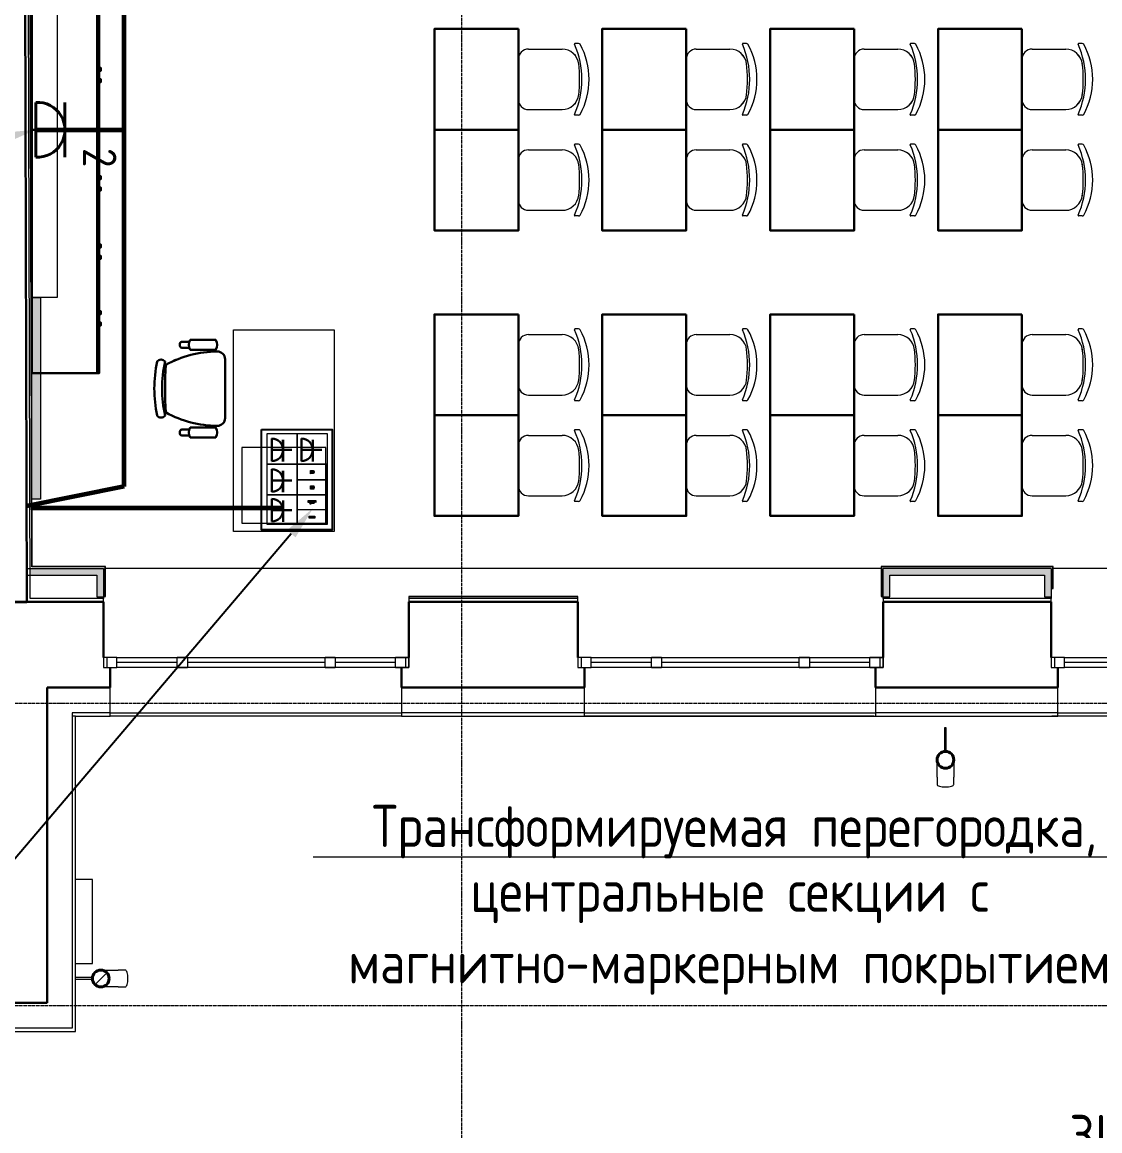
# Model space of a CAD drawing. Header units: millimetres. Extents: x -32 to 417638015, y -35 to 175284279.
# Drawn here: x 1044368 to 1050788, y 51017 to 57619 of the extents above; entities that cross this region are included whole.
import ezdxf
from ezdxf import colors
from ezdxf.entities.mleader import LeaderData, LeaderLine
from ezdxf.math import Vec2, Vec3

# ---------------------------------------------------------------- set-up
doc = ezdxf.new("R2010")
doc.units = ezdxf.units.MM
doc.linetypes.add('ADSK_Линия сетки', pattern=[25, 20, -2.5, 0, -2.5])
for name, color, linetype, lineweight in [('_ Окна', 7, 'Continuous', 9), ('_ЭМ_В полу', 26, 'Кабель в трубе', 60), ('_ЭМ_гофра', 5, 'Continuous', 60), ('_ЭМ_ТХобщее_слой', 7, 'Continuous', 30), ('Аннотация', 7, 'Continuous', 18), ('Обобщенные модели', 7, 'Continuous', 18), ('Окна', 7, 'Continuous', 9), ('Оси', 253, 'Continuous', 9), ('Перекрытие', 7, 'Continuous', 18), ('Стены внутренние', 7, 'Continuous', 18), ('Стены наружные', 7, 'Continuous', 18), ('Стены несущие', 7, 'Continuous', 30), ('Стены отделка', 7, 'Continuous', 30), ('Стены штриховка', 7, 'Continuous', 9), ('ТХ', 5, 'Continuous', 0), ('ШТРИХОВКА', 252, 'Continuous', 15), ('Электро', 250, 'Continuous', 25), ('ЭМ', 5, 'Continuous', 40), ('ЭОМ_Кабель Быт. розеток', 5, 'Continuous', 30), ('ЭОМ_Кабель для СУП', 150, 'Continuous', 9)]:
    doc.layers.add(name, color=color, linetype=linetype, lineweight=lineweight)
for name, color, linetype in [('_ЭМ_Надписи', 7, 'Continuous'), ('PDF _СС_розетки', 7, 'Continuous'), ('ВНУТРЯНКА', 1, 'Continuous'), ('ЭОМ_Лотки рабочие', 5, 'Continuous')]:
    doc.layers.add(name, color=color, linetype=linetype)
doc.layers.add('PDF _ЭОМ _розетки', color=7, linetype='Continuous', true_color=0xeb0000)
doc.styles.add('ELine', font='txt.shx')
doc.styles.add('GOST Common_2', font='GOST_Common.ttf', dxfattribs={"width": 0.9, "height": 250})
doc.styles.add('ЭОМ', font='isocpeur.ttf', dxfattribs={"width": 0.85, "height": 250})
doc.linetypes.add('TRAY', pattern='A,12.119257,["_",ELine,S=4.5,R=90,X=0,Y=-1.555839],0.750382,["_",ELine,S=4.5,R=0,X=0,Y=-0.805849],1.314849,["_",ELine,S=4.5,R=0,X=0,Y=-0.805849],2.250029,["_",ELine,S=4.5,R=90,X=0,Y=-1.555839],13.565483', length=30)
doc.linetypes.add('Кабель в трубе', pattern='A,8,[133,ltypeshp.shx,S=1,R=0,X=10,Y=1.3],-3,[130,ltypeshp.shx,S=1.5,R=-45,X=-1.5,Y=0],8', length=19)

# ---------------------------------------------------------------- blocks, each defined once
blk = doc.blocks.new('Стул ученич штабелир №5-7')
at = {"color": 0, "linetype": 'ByBlock', "lineweight": -2}
for p, q in [((-120.1, 0), (120.1, 0)), ((-120.1, 0), (120.1, 0)), ((-179.9, -60), (-179.9, -260.3)), ((-179.9, -60), (-179.9, -260.3)), ((180.1, -60), (180.1, -260.3)), ((180.1, -60), (180.1, -260.3)), ((-213.4, -359), (-213.4, -337.3)), ((-213.4, -359), (-213.4, -337.3)), ((213.6, -359), (213.6, -337.3)), ((213.6, -359), (213.6, -337.3))]:
    blk.add_line(p, q, dxfattribs=at)
for centre, radius, start, end in [((-119.9, -60), 60, 90, 180), ((-119.9, -60), 60, 90, 180), ((120.1, -60), 60, 0, 90), ((120.1, -60), 60, 0, 90), ((-79.9, -260.3), 100, 180, 264.25844), ((-79.9, -260.3), 100, 180, 264.25844), ((80.1, -260.3), 100, 275.74156, 0), ((80.1, -260.3), 100, 275.74156, 0), ((-210.4, -337.3), 3, 63.89783, 180), ((-210.4, -337.3), 3, 63.89783, 180), ((-203.4, -359), 10, 180, 238.06825), ((-203.4, -359), 10, 180, 238.06825), ((0.1, 142.3), 520.8, 246.31951, 293.68049), ((0.1, 142.3), 520.8, 246.31951, 293.68049), ((0.1, 9), 430.5, 240.99166, 299.00834), ((0.1, 9), 430.5, 240.99166, 299.00834), ((0.1, 435.5), 800.4, 263.24698, 276.75302), ((0.1, 435.5), 800.4, 263.24698, 276.75302), ((203.6, -359), 10, 301.93175, 0), ((203.6, -359), 10, 301.93175, 0), ((210.6, -337.3), 3, 0, 116.10217), ((210.6, -337.3), 3, 0, 116.10217)]:
    blk.add_arc(centre, radius, start, end, dxfattribs=at)
blk = doc.blocks.new('ТХ 3 этаж')
at = {"lineweight": 0}
h = blk.add_hatch(color=8, dxfattribs=at)
h.dxf.hatch_style = 1
h.paths.add_polyline_path([(15106.6, 4250.6), (15156.6, 4250.6), (15156.6, 3050.6), (15106.6, 3050.6)])
at = {"color": 8, "linetype": 'Continuous'}
for p, q in [((15494.5, 5250.6), (15494.5, 6700.6)), ((15494.5, 3800.6), (15494.5, 5250.6)), ((15998.3, 3988.2), (16043.9, 3988.1)), ((16049.7, 4000.2), (16200.9, 4000.2)), ((15998.4, 3951.4), (16044.1, 3951.4)), ((16049.7, 3940), (16200.9, 3940)), ((16257.1, 3533.5), (16257.1, 3883.7)), ((15998.3, 3465.7), (16044.1, 3465.7)), ((16049.7, 3477.2), (16200.9, 3477.2)), ((15998.3, 3429), (16043.9, 3429)), ((16049.7, 3417), (16200.9, 3417))]:
    blk.add_line(p, q, dxfattribs=at)
for points in [[(15106.6, 5250.6), (15506.6, 5250.6), (15506.6, 6700.6), (15106.6, 6700.6)], [(15506.6, 5619.6), (15506.6, 5602.2), (15516.8, 5602.2), (15516.8, 5619.6)], [(15506.6, 5551.9), (15506.6, 5534.6), (15516.8, 5534.6), (15516.8, 5551.9)], [(15106.6, 3800.6), (15506.6, 3800.6), (15506.6, 5250.6), (15106.6, 5250.6)], [(15506.6, 4973.5), (15506.6, 4956.1), (15516.8, 4956.1), (15516.8, 4973.5)], [(15506.6, 4905.8), (15506.6, 4888.5), (15516.8, 4888.5), (15516.8, 4905.8)], [(15506.6, 4566.5), (15506.6, 4549.1), (15516.8, 4549.1), (15516.8, 4566.5)], [(15506.6, 4498.8), (15506.6, 4481.4), (15516.8, 4481.4), (15516.8, 4498.8)], [(15506.6, 4169.6), (15506.6, 4152.2), (15516.8, 4152.2), (15516.8, 4169.6)], [(15506.6, 4101.9), (15506.6, 4084.6), (15516.8, 4084.6), (15516.8, 4101.9)]]:
    blk.add_lwpolyline(points, close=True, dxfattribs=at)
at = {"color": 8, "linetype": 'Continuous', "lineweight": 5}
blk.add_lwpolyline([(15256.6, 6250.6), (15256.6, 4250.6), (15106.6, 4250.6), (15106.6, 6250.6)], close=True, dxfattribs=at)
at = {"color": 8}
for points in [[(18003.9, 5850.6), (18003.9, 5250.6), (17503.9, 5250.6), (17503.9, 5850.6)], [(19003.9, 5850.6), (19003.9, 5250.6), (18503.9, 5250.6), (18503.9, 5850.6)], [(20003.9, 5850.6), (20003.9, 5250.6), (19503.9, 5250.6), (19503.9, 5850.6)], [(21003.9, 5850.6), (21003.9, 5250.6), (20503.9, 5250.6), (20503.9, 5850.6)], [(18003.9, 5250.6), (18003.9, 4650.6), (17503.9, 4650.6), (17503.9, 5250.6)], [(19003.9, 5250.6), (19003.9, 4650.6), (18503.9, 4650.6), (18503.9, 5250.6)], [(20003.9, 5250.6), (20003.9, 4650.6), (19503.9, 4650.6), (19503.9, 5250.6)], [(21003.9, 5250.6), (21003.9, 4650.6), (20503.9, 4650.6), (20503.9, 5250.6)], [(18003.9, 4150.6), (18003.9, 3550.6), (17503.9, 3550.6), (17503.9, 4150.6)], [(19003.9, 4150.6), (19003.9, 3550.6), (18503.9, 3550.6), (18503.9, 4150.6)], [(20003.9, 4150.6), (20003.9, 3550.6), (19503.9, 3550.6), (19503.9, 4150.6)], [(21003.9, 4150.6), (21003.9, 3550.6), (20503.9, 3550.6), (20503.9, 4150.6)], [(18003.9, 3550.6), (18003.9, 2950.6), (17503.9, 2950.6), (17503.9, 3550.6)], [(19003.9, 3550.6), (19003.9, 2950.6), (18503.9, 2950.6), (18503.9, 3550.6)], [(20003.9, 3550.6), (20003.9, 2950.6), (19503.9, 2950.6), (19503.9, 3550.6)], [(21003.9, 3550.6), (21003.9, 2950.6), (20503.9, 2950.6), (20503.9, 3550.6)]]:
    blk.add_lwpolyline(points, close=True, dxfattribs=at)
at = {"color": 8, "lineweight": 0}
blk.add_lwpolyline([(15106.6, 4250.6), (15156.6, 4250.6), (15156.6, 3050.6), (15106.6, 3050.6), (15106.6, 4250.6)], dxfattribs=at)
at = {"color": 8, "linetype": 'Continuous'}
for centre, radius, start, end in [((16006.8, 3969.8), 20.2, 114.89545, 245.33537), ((16099.7, 3970.1), 58.4, 148.95101, 211.04877), ((16150.8, 3970.1), 58.4, 328.95097, 31.04877), ((16208.7, 3305.2), 624.5, 89.87797, 119.10589), ((16211.7, 3884.2), 45.4, 359.25187, 92.18664), ((16582.8, 3709.3), 747.5, 167.60199, 192.39777), ((15876, 3853.9), 28.1, 34.29007, 145.70964), ((16629.3, 3709.3), 747.5, 167.60199, 192.39777), ((17661.1, 3709.3), 1761.9, 175.39382, 184.65462), ((16208.7, 4112), 624.5, 240.90677, 270.12147), ((15876, 3564.6), 28.1, 214.29147, 325.70827), ((16211.7, 3532.9), 45.4, 267.81347, 0.74787), ((16006.9, 3447.4), 20.2, 114.89545, 245.33537), ((16099.7, 3447.1), 58.4, 148.95098, 211.04877), ((16150.8, 3447.1), 58.4, 328.95097, 31.04877)]:
    blk.add_arc(centre, radius, start, end, dxfattribs=at)
at = {"layer": 'ТХ', "color": 8}
for points in [[(16907.1, 4058.6), (16907.1, 2858.6), (16307.1, 2858.6), (16307.1, 4058.6)], [(16357.1, 3358.6), (16357.1, 2908.6), (16857.1, 2908.6), (16857.1, 3358.6)]]:
    blk.add_lwpolyline(points, close=True, dxfattribs=at)
at = {"layer": 'ТХ', "color": 8, "lineweight": 0, "rotation": 90}
for p in [(18003.9, 5550.6), (19003.9, 5550.6), (20003.9, 5550.6), (21003.9, 5550.6), (18003.9, 4950.6), (19003.9, 4950.6), (20003.9, 4950.6), (21003.9, 4950.6), (18003.9, 3850.6), (19003.9, 3850.6), (20003.9, 3850.6), (21003.9, 3850.6), (18003.9, 3250.6), (19003.9, 3250.6), (20003.9, 3250.6), (21003.9, 3250.6)]:
    blk.add_blockref('Стул ученич штабелир №5-7', p, dxfattribs=at)
blk = doc.blocks.new('План 3 этажа')
at = {"layer": 'Обобщенные модели', "lineweight": 9}
h = blk.add_hatch(dxfattribs=at)
h.set_pattern_fill('FP_8', color=8, angle=-90, style=0, pattern_type=2)
h.set_pattern_definition([(45, (507.34, 158.9), (-106.066, 106.066), [])])
h.paths.add_polyline_path([(8516.603, 266.254), (8536.652, 275.908), (8550.526, 293.306), (8555.477, 315), (8550.526, 336.694), (8536.652, 354.092), (8516.603, 363.746), (8494.351, 363.746), (8474.303, 354.092), (8460.302, 336.137), (8455.477, 315), (8460.429, 293.306), (8474.303, 275.908), (8494.351, 266.254)])
at = {"layer": 'Стены внутренние'}
for points in [[(8521.356, 2717.133), (8521.356, 2757.133), (8084.885, 2757.133), (8085.42, 2717.133), (8481.356, 2717.133)], [(8521.356, 2587.133), (8521.356, 2717.133), (8481.356, 2717.133), (8481.356, 2587.133)], [(13206.352, 2587.133), (13206.352, 2757.133), (13166.352, 2757.133), (13166.352, 2587.133)], [(13206.352, 2717.133), (14166.35, 2717.133), (14166.35, 2757.133), (13206.352, 2757.133), (13206.352, 2734.253)], [(14166.35, 2587.133), (14166.35, 2717.133), (14126.35, 2717.133), (14126.35, 2587.133)]]:
    blk.add_hatch(color=8, dxfattribs=at).paths.add_polyline_path(points)
at = {"layer": '_ Окна', "color": 8, "lineweight": 18}
for p, q in [((8601.356, 2227.133), (8521.356, 2227.133)), ((8521.356, 2227.133), (8521.356, 2167.133)), ((8601.356, 2167.133), (8601.356, 2227.133)), ((8961.356, 2167.133), (8961.356, 2227.133)), ((8961.356, 2227.133), (9021.356, 2227.133)), ((9021.356, 2227.133), (9021.356, 2167.133)), ((9841.356, 2167.133), (9841.356, 2227.133)), ((9841.356, 2227.133), (9901.356, 2227.133)), ((9901.356, 2227.133), (9901.356, 2167.133)), ((10261.356, 2167.133), (10261.356, 2227.133)), ((10261.356, 2227.133), (10341.356, 2227.133)), ((10341.356, 2227.133), (10341.356, 2167.133)), ((11426.352, 2227.133), (11346.352, 2227.133)), ((11346.352, 2227.133), (11346.352, 2167.133)), ((11426.352, 2167.133), (11426.352, 2227.133)), ((11786.352, 2167.133), (11786.352, 2227.133)), ((11786.352, 2227.133), (11846.352, 2227.133)), ((11846.352, 2227.133), (11846.352, 2167.133)), ((12666.352, 2167.133), (12666.352, 2227.133)), ((12666.352, 2227.133), (12726.352, 2227.133)), ((12726.352, 2227.133), (12726.352, 2167.133)), ((13086.352, 2167.133), (13086.352, 2227.133)), ((13086.352, 2227.133), (13166.352, 2227.133)), ((13166.352, 2227.133), (13166.352, 2167.133)), ((14246.35, 2227.133), (14166.35, 2227.133)), ((14166.35, 2227.133), (14166.35, 2167.133)), ((14246.35, 2167.133), (14246.35, 2227.133)), ((8521.356, 2167.133), (8601.356, 2167.133)), ((9021.356, 2167.133), (8961.356, 2167.133)), ((9901.356, 2167.133), (9841.356, 2167.133)), ((10341.356, 2167.133), (10261.356, 2167.133)), ((11346.352, 2167.133), (11426.352, 2167.133)), ((11846.352, 2167.133), (11786.352, 2167.133)), ((12726.352, 2167.133), (12666.352, 2167.133)), ((13166.352, 2167.133), (13086.352, 2167.133)), ((14166.35, 2167.133), (14246.35, 2167.133))]:
    blk.add_line(p, q, dxfattribs=at)
at = {"layer": '_ Окна', "color": 8}
for p, q in [((8541.356, 2227.133), (8541.356, 2167.133)), ((8961.356, 2197.133), (8601.356, 2197.133)), ((9841.356, 2197.133), (9021.356, 2197.133)), ((10261.356, 2197.133), (9901.356, 2197.133)), ((10321.356, 2227.133), (10321.356, 2167.133)), ((11366.352, 2227.133), (11366.352, 2167.133)), ((11786.352, 2197.133), (11426.352, 2197.133)), ((12666.352, 2197.133), (11846.352, 2197.133)), ((13086.352, 2197.133), (12726.352, 2197.133)), ((13146.352, 2227.133), (13146.352, 2167.133)), ((14186.35, 2227.133), (14186.35, 2167.133)), ((14606.35, 2197.133), (14246.35, 2197.133))]:
    blk.add_line(p, q, dxfattribs=at)
at = {"layer": 'Аннотация', "color": 8, "lineweight": 20}
blk.add_line((9769.904, 1039.083), (14769.904, 1039.083), dxfattribs=at)
at = {"layer": 'Обобщенные модели', "color": 8}
for p, q in [((13531.903, 1807.133), (13531.903, 1667.992)), ((13541.903, 1807.133), (13531.903, 1807.133)), ((13541.903, 1667.992), (13541.903, 1807.133)), ((13486.903, 1513.486), (13486.903, 1470.982)), ((13586.903, 1470.982), (13586.903, 1513.486)), ((8651.629, 365), (8609.125, 365)), ((8454.618, 320), (8355.477, 320)), ((8355.477, 310), (8454.618, 310)), ((8609.125, 265), (8651.629, 265))]:
    blk.add_line(p, q, dxfattribs=at)
at = {"layer": 'Обобщенные модели', "color": 8, "flags": 128}
for points in [[(13486.903, 1513.486), (13486.903, 1519.154), (13486.903, 1524.738), (13486.903, 1530.231), (13486.903, 1535.622), (13486.903, 1540.904), (13486.903, 1546.068), (13486.903, 1551.105), (13486.903, 1556.008), (13486.903, 1560.77), (13486.903, 1565.381), (13486.903, 1569.835), (13486.903, 1574.125), (13486.903, 1578.243), (13486.903, 1582.184), (13486.903, 1585.941), (13486.903, 1589.508), (13486.903, 1592.879), (13486.903, 1596.048), (13486.903, 1599.012), (13486.903, 1601.764), (13486.903, 1604.117)], [(13586.903, 1604.117), (13586.903, 1602.846), (13586.903, 1600.183), (13586.903, 1597.306), (13586.903, 1594.222), (13586.903, 1590.934), (13586.903, 1587.448), (13586.903, 1583.769), (13586.903, 1579.904), (13586.903, 1575.859), (13586.903, 1571.639), (13586.903, 1567.253), (13586.903, 1562.706), (13586.903, 1558.006), (13586.903, 1553.161), (13586.903, 1548.179), (13586.903, 1543.066), (13586.903, 1537.833), (13586.903, 1532.486), (13586.903, 1527.034), (13586.903, 1521.487), (13586.903, 1515.853), (13586.903, 1513.486)], [(8518.494, 365), (8519.764, 365), (8522.428, 365), (8525.304, 365), (8528.389, 365), (8531.677, 365), (8535.163, 365), (8538.841, 365), (8542.706, 365), (8546.752, 365), (8550.971, 365), (8555.358, 365), (8559.904, 365), (8564.604, 365), (8569.449, 365), (8574.432, 365), (8579.544, 365), (8584.778, 365), (8590.125, 365), (8595.576, 365), (8601.123, 365), (8606.758, 365), (8609.125, 365)], [(8609.125, 265), (8603.457, 265), (8597.872, 265), (8592.38, 265), (8586.988, 265), (8581.707, 265), (8576.543, 265), (8571.505, 265), (8566.602, 265), (8561.841, 265), (8557.23, 265), (8552.776, 265), (8548.486, 265), (8544.367, 265), (8540.426, 265), (8536.67, 265), (8533.103, 265), (8529.732, 265), (8526.562, 265), (8523.599, 265), (8520.846, 265), (8518.494, 265)]]:
    blk.add_lwpolyline(points, dxfattribs=at)
at = {"layer": 'Обобщенные модели', "color": 8}
for centre, start, end in [((13536.903, 1617.133), 90, 270), ((13536.903, 1617.133), 270, 90), ((8505.477, 315), 0, 180), ((8505.477, 315), 180, 0)]:
    blk.add_arc(centre, 52, start, end, dxfattribs=at)
at = {"layer": 'Обобщенные модели', "color": 8, "lineweight": 40}
for centre, start, end in [((13536.903, 1617.133), 90, 270), ((13536.903, 1617.133), 270, 90), ((8505.477, 315), 0, 180), ((8505.477, 315), 180, 0)]:
    blk.add_arc(centre, 50, start, end, dxfattribs=at)
at = {"layer": 'Обобщенные модели', "color": 8}
for centre, major_axis, start_param, end_param in [((13536.903, 1470.982), (50, 0), 3.14159265, 4.71238898), ((13536.903, 1470.982), (50, 0), 4.71238898, 6.28318531), ((8651.629, 315), (0, 50), 4.71238898, 6.28318531), ((8651.629, 315), (0, 50), 3.14159265, 4.71238898)]:
    blk.add_ellipse(centre, major_axis=major_axis, ratio=0.30901699, start_param=start_param, end_param=end_param, dxfattribs=at)
at = {"layer": 'Окна', "color": 8}
for p, q in [((8601.356, 2227.133), (8521.356, 2227.133)), ((8521.356, 2227.133), (8521.356, 2167.133)), ((8601.356, 2227.133), (8961.356, 2227.133)), ((9021.356, 2227.133), (8961.356, 2227.133)), ((9021.356, 2227.133), (9841.356, 2227.133)), ((9901.356, 2227.133), (9841.356, 2227.133)), ((9901.356, 2227.133), (10261.356, 2227.133)), ((10341.356, 2227.133), (10261.356, 2227.133)), ((10341.356, 2167.133), (10341.356, 2227.133)), ((11426.352, 2227.133), (11346.352, 2227.133)), ((11346.352, 2227.133), (11346.352, 2167.133)), ((11426.352, 2227.133), (11786.352, 2227.133)), ((11846.352, 2227.133), (11786.352, 2227.133)), ((11846.352, 2227.133), (12666.352, 2227.133)), ((12726.352, 2227.133), (12666.352, 2227.133)), ((12726.352, 2227.133), (13086.352, 2227.133)), ((13166.352, 2227.133), (13086.352, 2227.133)), ((13166.352, 2167.133), (13166.352, 2227.133)), ((14246.35, 2227.133), (14166.35, 2227.133)), ((14166.35, 2227.133), (14166.35, 2167.133)), ((14246.35, 2227.133), (14606.35, 2227.133)), ((8521.356, 2167.133), (8601.356, 2167.133)), ((8961.356, 2167.133), (8601.356, 2167.133)), ((8961.356, 2167.133), (9021.356, 2167.133)), ((9841.356, 2167.133), (9021.356, 2167.133)), ((9841.356, 2167.133), (9901.356, 2167.133)), ((10261.356, 2167.133), (9901.356, 2167.133)), ((10261.356, 2167.133), (10341.356, 2167.133)), ((11346.352, 2167.133), (11426.352, 2167.133)), ((11786.352, 2167.133), (11426.352, 2167.133)), ((11786.352, 2167.133), (11846.352, 2167.133)), ((12666.352, 2167.133), (11846.352, 2167.133)), ((12666.352, 2167.133), (12726.352, 2167.133)), ((13086.352, 2167.133), (12726.352, 2167.133)), ((13086.352, 2167.133), (13166.352, 2167.133)), ((14166.35, 2167.133), (14246.35, 2167.133)), ((14606.35, 2167.133), (14246.35, 2167.133))]:
    blk.add_line(p, q, dxfattribs=at)
at = {"layer": 'Оси', "color": 8, "linetype": 'ADSK_Линия сетки'}
for p, q in [((10656.908, -3523.688), (10656.908, 21256.876)), ((-10051.774, 1953.902), (51155.436, 1953.902)), ((-10051.774, 153.902), (51155.436, 153.902))]:
    blk.add_line(p, q, dxfattribs=at)
at = {"layer": 'Перекрытие', "color": 8}
for p, q in [((13154.465, 2757.133), (8533.356, 2757.133)), ((16004.343, 2757.133), (14178.35, 2757.133)), ((8521.356, 2587.133), (8521.356, 2577.133)), ((13166.352, 2577.133), (13166.352, 2587.133)), ((14166.35, 2587.133), (14166.35, 2577.133))]:
    blk.add_line(p, q, dxfattribs=at)
at = {"layer": 'Стены наружные', "color": 8}
for p, q in [((8561.356, 1897.133), (10296.356, 1897.133)), ((10296.356, 1877.133), (8561.356, 1877.133)), ((11386.352, 1897.133), (13121.352, 1897.133)), ((11386.352, 1877.133), (13121.352, 1877.133)), ((11386.352, 1877.133), (11386.352, 1876.133)), ((13110.482, 1876.133), (11386.352, 1876.133)), ((13110.482, 1876.133), (13110.482, 1877.133)), ((14171.486, 1877.133), (14171.486, 1876.133)), ((15941.35, 1876.133), (14171.486, 1876.133)), ((14206.35, 1897.133), (15941.35, 1897.133)), ((15941.35, 1877.133), (14206.35, 1877.133))]:
    blk.add_line(p, q, dxfattribs=at)
at = {"layer": 'Стены несущие', "color": 8}
for p, q in [((8065.475, 2556.839), (8049.457, 8477.14)), ((8521.356, 2557.133), (7625.477, 2557.133)), ((7625.477, 2555.648), (8065.475, 2556.839)), ((8521.356, 2227.133), (8521.356, 2557.133)), ((10341.356, 2557.133), (10341.356, 2227.133)), ((11346.352, 2557.133), (10341.356, 2557.133)), ((11346.352, 2227.133), (11346.352, 2557.133)), ((13166.352, 2557.133), (13166.352, 2227.133)), ((14166.35, 2557.133), (13166.352, 2557.133)), ((14166.35, 2227.133), (14166.35, 2557.133)), ((8561.356, 2047.133), (8561.356, 2167.133)), ((10296.356, 2167.133), (10296.356, 2047.133)), ((11386.352, 2047.133), (11386.352, 2167.133)), ((13121.352, 2167.133), (13121.352, 2047.133)), ((14206.35, 2047.133), (14206.35, 2167.133)), ((8185.477, 170), (8185.477, 2047.133)), ((8561.356, 2047.133), (8185.477, 2047.133)), ((10296.356, 2047.133), (11386.352, 2047.133)), ((14206.35, 2047.133), (13121.352, 2047.133)), ((169.193, 170), (8185.477, 170))]:
    blk.add_line(p, q, dxfattribs=at)
at = {"layer": 'Стены отделка', "color": 8, "lineweight": 9}
for p, q in [((8047.941, 8457.133), (8065.475, 2558.324)), ((8085.42, 2577.133), (8067.94, 8457.193)), ((8096.849, 2769.133), (8081.123, 8059.544)), ((8064.934, 2757.133), (8521.356, 2757.133)), ((8065.042, 2717.133), (8481.356, 2717.133)), ((8531.356, 2769.133), (8096.849, 2769.133)), ((8481.356, 2717.133), (8481.356, 2587.133)), ((8521.356, 2757.133), (8521.356, 2587.133)), ((8533.356, 2589.133), (8533.356, 2767.133)), ((13154.352, 2767.133), (13154.352, 2589.133)), ((14176.35, 2769.133), (13156.352, 2769.133)), ((14166.35, 2757.133), (13166.352, 2757.133)), ((13166.352, 2587.133), (13166.352, 2757.133)), ((13206.352, 2717.133), (14126.35, 2717.133)), ((13206.352, 2587.133), (13206.352, 2717.133)), ((14126.35, 2717.133), (14126.35, 2587.133)), ((14166.35, 2757.133), (14166.35, 2587.133)), ((14178.35, 2637.133), (14178.35, 2767.133)), ((8521.356, 2577.133), (8085.42, 2577.133)), ((8481.356, 2587.133), (8521.356, 2587.133)), ((8521.356, 2589.133), (8533.356, 2589.133)), ((8521.356, 2557.133), (8521.356, 2577.133)), ((10341.356, 2589.133), (10341.356, 2557.133)), ((11346.352, 2589.133), (10341.356, 2589.133)), ((11346.352, 2557.133), (11346.352, 2589.133)), ((13154.352, 2589.133), (13166.352, 2589.133)), ((13166.352, 2587.133), (13206.352, 2587.133)), ((14166.35, 2577.133), (13166.352, 2577.133)), ((13166.352, 2577.133), (13166.352, 2557.133)), ((14126.35, 2587.133), (14166.35, 2587.133)), ((14166.35, 2637.133), (14178.35, 2637.133)), ((14166.35, 2557.133), (14166.35, 2577.133)), ((8065.475, 2558.324), (8085.475, 2558.384)), ((8085.475, 2558.384), (8085.479, 2557.133)), ((8561.356, 1877.133), (8561.356, 2047.133)), ((10296.356, 2047.133), (10296.356, 1877.133)), ((11386.352, 1877.133), (11386.352, 2047.133)), ((13121.352, 2047.133), (13121.352, 1877.133)), ((14206.35, 1877.133), (14206.35, 2047.133)), ((8561.356, 1897.133), (8335.477, 1897.133)), ((8335.477, 1897.133), (8335.477, 20)), ((8355.477, 1877.133), (8561.356, 1877.133)), ((8355.477, 0), (8355.477, 1877.133)), ((11386.352, 1897.133), (10296.356, 1897.133)), ((10296.356, 1877.133), (11386.352, 1877.133)), ((14206.35, 1897.133), (13121.352, 1897.133)), ((13121.352, 1877.133), (14206.35, 1877.133)), ((8455.477, 904.98), (8355.477, 904.98)), ((8455.477, 404.98), (8455.477, 904.98)), ((8355.477, 404.98), (8455.477, 404.98)), ((0, 0), (8355.477, 0)), ((8335.477, 20), (19.905, 20))]:
    blk.add_line(p, q, dxfattribs=at)
at = {"layer": 'Стены штриховка', "color": 8}
for p, q in [((8094.855, 2767.133), (8079.117, 8061.544)), ((8533.356, 2767.133), (8094.855, 2767.133)), ((8531.356, 2589.133), (8531.356, 2769.133)), ((8533.356, 2769.133), (8531.356, 2769.133)), ((8533.356, 2767.133), (8533.356, 2769.133)), ((13156.352, 2769.133), (13154.352, 2769.133)), ((13154.352, 2769.133), (13154.352, 2767.133)), ((14178.35, 2767.133), (13154.352, 2767.133)), ((13156.352, 2769.133), (13156.352, 2589.133)), ((14176.35, 2637.133), (14176.35, 2769.133)), ((14178.35, 2769.133), (14176.35, 2769.133)), ((14178.35, 2767.133), (14178.35, 2769.133)), ((11346.352, 2587.133), (10341.356, 2587.133)), ((11346.352, 2577.133), (10341.356, 2577.133)), ((8355.477, 1877.133), (8335.477, 1877.133))]:
    blk.add_line(p, q, dxfattribs=at)
at = {"layer": 'ЭОМ_Лотки рабочие'}
blk.add_blockref('ТХ 3 этаж', (-7010.895, 118.542), dxfattribs=at)
at = {"layer": 'Аннотация', "color": 8, "lineweight": 9, "char_height": 250, "line_spacing_factor": 1.022766, "style": 'GOST Common_2'}
for s, insert, width, attachment_point in [('\\pxqc,t4.572,9.144,13.716,18.288,22.86,27.432,32.004,36.576,41.148,45.72,50.292,54.864,59.436,64.008,68.58,73.152,77.724,82.296,86.868,91.44,96.012,100.584,105.156,109.728,114.3,118.872,123.444,128.016,132.588,137.16,141.732,146.304;{Трансформируемая перегородка,}', (12280.708, 1189.444), 4626, 5), ('\\pxqc,t4.572,9.144,13.716,18.288,22.86,27.432,32.004,36.576,41.148,45.72,50.292,54.864,59.436,64.008,68.58,73.152,77.724,82.296,86.868,91.44,96.012,100.584,105.156,109.728,114.3,118.872,123.444,128.016,132.588,137.16,141.732,146.304;{центральные секции с\\Pмагнитно-маркерным покрытием}', (12249.908, 962.125), 4649.4, 2)]:
    blk.add_mtext(s, dxfattribs=dict(at, insert=insert, width=width, attachment_point=attachment_point))
blk = doc.blocks.new('_ЭМ_ТХ2_3 этаж_нов')
at = {"lineweight": 0}
h = blk.add_hatch(color=8, dxfattribs=at)
h.dxf.hatch_style = 1
h.paths.add_polyline_path([(14088.8, 4215.2), (14138.8, 4215.2), (14138.8, 3015.2), (14088.8, 3015.2)])
at = {"color": 8, "linetype": 'Continuous'}
for p, q in [((14476.7, 5215.2), (14476.7, 6665.2)), ((14476.7, 3765.2), (14476.7, 5215.2)), ((15031.9, 3964.8), (15183.1, 3964.8)), ((14980.5, 3952.8), (15026.1, 3952.8)), ((14980.5, 3916.1), (15026.3, 3916.1)), ((15031.9, 3904.6), (15183.1, 3904.6)), ((15239.3, 3498.1), (15239.3, 3848.3)), ((15031.9, 3441.8), (15183.1, 3441.8)), ((14980.5, 3430.4), (15026.3, 3430.4)), ((14980.5, 3393.6), (15026.1, 3393.7)), ((15031.9, 3381.6), (15183.1, 3381.6))]:
    blk.add_line(p, q, dxfattribs=at)
for points in [[(14088.8, 5215.2), (14488.8, 5215.2), (14488.8, 6665.2), (14088.8, 6665.2)], [(14488.8, 5584.3), (14488.8, 5566.9), (14499, 5566.9), (14499, 5584.3)], [(14488.8, 5516.6), (14488.8, 5499.2), (14499, 5499.2), (14499, 5516.6)], [(14088.8, 3765.2), (14488.8, 3765.2), (14488.8, 5215.2), (14088.8, 5215.2)], [(14488.8, 4938.2), (14488.8, 4920.8), (14499, 4920.8), (14499, 4938.2)], [(14488.8, 4870.5), (14488.8, 4853.1), (14499, 4853.1), (14499, 4870.5)], [(14488.8, 4531.1), (14488.8, 4513.8), (14499, 4513.8), (14499, 4531.1)], [(14488.8, 4463.5), (14488.8, 4446.1), (14499, 4446.1), (14499, 4463.5)], [(14488.8, 4134.3), (14488.8, 4116.9), (14499, 4116.9), (14499, 4134.3)], [(14488.8, 4066.6), (14488.8, 4049.2), (14499, 4049.2), (14499, 4066.6)]]:
    blk.add_lwpolyline(points, close=True, dxfattribs=at)
at = {"color": 8, "linetype": 'Continuous', "lineweight": 5}
blk.add_lwpolyline([(14238.8, 6215.2), (14238.8, 4215.2), (14088.8, 4215.2), (14088.8, 6215.2)], close=True, dxfattribs=at)
at = {"color": 8}
for points in [[(16986.1, 5815.2), (16986.1, 5215.2), (16486.1, 5215.2), (16486.1, 5815.2)], [(17986.1, 5815.2), (17986.1, 5215.2), (17486.1, 5215.2), (17486.1, 5815.2)], [(18986.1, 5815.2), (18986.1, 5215.2), (18486.1, 5215.2), (18486.1, 5815.2)], [(19986.1, 5815.2), (19986.1, 5215.2), (19486.1, 5215.2), (19486.1, 5815.2)], [(16986.1, 5215.2), (16986.1, 4615.2), (16486.1, 4615.2), (16486.1, 5215.2)], [(17986.1, 5215.2), (17986.1, 4615.2), (17486.1, 4615.2), (17486.1, 5215.2)], [(18986.1, 5215.2), (18986.1, 4615.2), (18486.1, 4615.2), (18486.1, 5215.2)], [(19986.1, 5215.2), (19986.1, 4615.2), (19486.1, 4615.2), (19486.1, 5215.2)], [(16986.1, 4115.2), (16986.1, 3515.2), (16486.1, 3515.2), (16486.1, 4115.2)], [(17986.1, 4115.2), (17986.1, 3515.2), (17486.1, 3515.2), (17486.1, 4115.2)], [(18986.1, 4115.2), (18986.1, 3515.2), (18486.1, 3515.2), (18486.1, 4115.2)], [(19986.1, 4115.2), (19986.1, 3515.2), (19486.1, 3515.2), (19486.1, 4115.2)], [(16986.1, 3515.2), (16986.1, 2915.2), (16486.1, 2915.2), (16486.1, 3515.2)], [(17986.1, 3515.2), (17986.1, 2915.2), (17486.1, 2915.2), (17486.1, 3515.2)], [(18986.1, 3515.2), (18986.1, 2915.2), (18486.1, 2915.2), (18486.1, 3515.2)], [(19986.1, 3515.2), (19986.1, 2915.2), (19486.1, 2915.2), (19486.1, 3515.2)]]:
    blk.add_lwpolyline(points, close=True, dxfattribs=at)
at = {"color": 8, "lineweight": 0}
blk.add_lwpolyline([(14088.8, 4215.2), (14138.8, 4215.2), (14138.8, 3015.2), (14088.8, 3015.2), (14088.8, 4215.2)], dxfattribs=at)
at = {"color": 8, "linetype": 'Continuous'}
for centre, radius, start, end in [((15081.9, 3934.7), 58.4, 148.95101, 211.04877), ((15133, 3934.7), 58.4, 328.95097, 31.04877), ((14989, 3934.4), 20.2, 114.89545, 245.33537), ((15565, 3673.9), 747.5, 167.60199, 192.39777), ((14858.2, 3818.6), 28.1, 34.29007, 145.70964), ((15611.5, 3673.9), 747.5, 167.60199, 192.39777), ((15190.8, 3269.8), 624.5, 89.87797, 119.10589), ((15193.9, 3848.9), 45.4, 359.25187, 92.18664), ((16643.3, 3673.9), 1761.9, 175.39382, 184.65462), ((14858.2, 3529.3), 28.1, 214.29147, 325.70827), ((15190.9, 4076.6), 624.5, 240.90677, 270.12147), ((15081.9, 3411.7), 58.4, 148.95098, 211.04877), ((15133, 3411.7), 58.4, 328.95097, 31.04877), ((15193.9, 3497.5), 45.4, 267.81347, 0.74787), ((14989.1, 3412), 20.2, 114.89545, 245.33537)]:
    blk.add_arc(centre, radius, start, end, dxfattribs=at)
at = {"layer": 'ТХ', "color": 8}
for points in [[(15889.3, 4023.2), (15889.3, 2823.2), (15289.3, 2823.2), (15289.3, 4023.2)], [(15339.3, 3323.2), (15339.3, 2873.2), (15839.3, 2873.2), (15839.3, 3323.2)]]:
    blk.add_lwpolyline(points, close=True, dxfattribs=at)
at = {"layer": 'ТХ', "color": 8, "lineweight": 0, "rotation": 90}
for p in [(16986.1, 5515.2), (17986.1, 5515.2), (18986.1, 5515.2), (19986.1, 5515.2), (16986.1, 4915.2), (17986.1, 4915.2), (18986.1, 4915.2), (19986.1, 4915.2), (16986.1, 3815.2), (17986.1, 3815.2), (18986.1, 3815.2), (19986.1, 3815.2), (16986.1, 3215.2), (17986.1, 3215.2), (18986.1, 3215.2), (19986.1, 3215.2)]:
    blk.add_blockref('Стул ученич штабелир №5-7', p, dxfattribs=at)
blk = doc.blocks.new('розетк для люка')
at = {"layer": 'ВНУТРЯНКА', "color": 5, "lineweight": 30, "ltscale": 100, "transparency": 33554687}
blk.add_line((-67.1, -58.8), (-67.1, 69), dxfattribs=at)
at = {"layer": 'Электро', "color": 5, "lineweight": 30, "transparency": 33554687}
for p, q in [((0, 67.3), (0, -67.3)), ((0, 0), (-120.1, 0))]:
    blk.add_line(p, q, dxfattribs=at)
blk.add_ellipse((0.1, 0), major_axis=(47.6, 47.6), ratio=1, start_param=0.787621, end_param=3.924768, dxfattribs=at)
blk = doc.blocks.new('Люк на 6 мест')
h = blk.add_hatch(color=256)
h.dxf.hatch_style = 1
h.paths.add_polyline_path([(-284.6, 515.7), (-284.6, 526.8), (-319.2, 527), (-319.2, 515.9)])
h = blk.add_hatch(color=256)
h.dxf.hatch_style = 1
h.paths.add_polyline_path([(-323.7, 435.1), (-323.7, 435.1), (-313, 442.8), (-289.1, 442.7), (-279.4, 435), (-279.4, 435), (-279.3, 422.8), (-323.6, 422.8)])
h = blk.add_hatch(color=256)
h.dxf.hatch_style = 1
h.paths.add_polyline_path([(-311.7, 334.8), (-311.7, 341.7), (-317.2, 341.7), (-317.3, 347.2), (-311.8, 347.2), (-311.8, 354.1), (-292.5, 354.1), (-292.5, 334.9)])
h = blk.add_hatch(color=256)
h.dxf.hatch_style = 1
h.paths.add_polyline_path([(-311.3, 243.2), (-311.3, 250.1), (-316.8, 250.1), (-316.8, 255.6), (-311.3, 255.6), (-311.3, 262.4), (-292, 262.5), (-292, 243.2)])
for p, q in [((-323.6, 422.8), (-323.7, 435.1)), ((-323.7, 435.1), (-323.7, 435.1)), ((-279.3, 422.8), (-323.6, 422.8)), ((-289.1, 442.7), (-296.8, 442.7)), ((-296.8, 442.7), (-296.8, 435)), ((-289.1, 435), (-289.1, 442.7)), ((-289.1, 435), (-279.4, 435)), ((-279.4, 435), (-279.3, 422.8))]:
    blk.add_line(p, q)
for points in [[(-215.5, 477.1), (-388.3, 476.8), (-388.3, 565.7), (-215.5, 566)], [(-215.5, 388.2), (-388.3, 387.9), (-388.3, 476.8), (-215.5, 477.1)], [(-284.6, 526.8), (-284.6, 515.7), (-319.2, 515.9), (-319.2, 527)], [(-215.5, 299.3), (-388.3, 299), (-388.3, 387.9), (-215.5, 388.2)], [(-215.8, 205.5), (-388.7, 205.1), (-388.3, 299), (-215.5, 299.3)]]:
    blk.add_lwpolyline(points, close=True)
for points in [[(-311.8, 347.2), (-317.3, 347.2), (-317.2, 341.7), (-311.7, 341.7)], [(-311.8, 347.2), (-311.8, 354.1), (-292.5, 354.1)], [(-292.5, 354.1), (-292.5, 334.9), (-311.7, 334.8), (-311.7, 341.7)], [(-311.3, 255.6), (-316.8, 255.6), (-316.8, 250.1), (-311.3, 250.1)], [(-292, 262.5), (-292, 243.2), (-311.3, 243.2), (-311.3, 250.1)], [(-311.3, 255.6), (-311.3, 262.4), (-292, 262.5)]]:
    blk.add_lwpolyline(points)
at = {"layer": 'PDF _СС_розетки', "linetype": 'Continuous', "lineweight": 20, "transparency": 33554687}
for points in [[(-391.2, 566), (-213.4, 566), (-213.4, 388.2), (-391.2, 388.2)], [(-391.2, 388.2), (-213.4, 388.2), (-213.4, 205.3), (-391.2, 205.3)], [(-391.2, 388.2), (-213.4, 388.2), (-213.4, 205.3), (-391.2, 205.3)], [(-391.2, 205.3), (-213.4, 205.3), (-213.4, 22.4), (-391.2, 22.4)]]:
    blk.add_lwpolyline(points, close=True, dxfattribs=at)
at = {"layer": 'PDF _ЭОМ _розетки', "color": 3, "linetype": 'Continuous', "lineweight": 25, "transparency": 33554687}
blk.add_lwpolyline([(0, 0), (-421.6, 0), (-421.6, 596.5), (0, 596.5)], close=True, dxfattribs=at)
at = {"layer": 'PDF _ЭОМ _розетки', "color": 7, "linetype": 'Continuous', "lineweight": 20, "transparency": 33554687}
for points in [[(-35.6, 388.2), (-213.4, 388.2), (-213.4, 566), (-35.6, 566)], [(-35.6, 205.3), (-213.4, 205.3), (-213.4, 388.2), (-35.6, 388.2)], [(-35.6, 22.4), (-213.4, 22.4), (-213.4, 205.3), (-35.6, 205.3)]]:
    blk.add_lwpolyline(points, close=True, dxfattribs=at)
at = {"layer": 'ВНУТРЯНКА', "color": 5, "lineweight": 30, "ltscale": 100, "transparency": 33554687}
for p, q in [((-129, 244.7), (-129, 372.6)), ((-128.8, 244.7), (-128.8, 372.6)), ((-306.8, 61.8), (-306.8, 189.7)), ((-306.6, 61.8), (-306.6, 189.7)), ((-128.8, 61.8), (-128.8, 189.7))]:
    blk.add_line(p, q, dxfattribs=at)
at = {"layer": 'ВНУТРЯНКА', "color": 1, "lineweight": 30, "ltscale": 100, "transparency": 33554687}
blk.add_line((-129, 61.8), (-129, 189.7), dxfattribs=at)
at = {"layer": 'Электро', "color": 5, "lineweight": 30, "transparency": 33554687}
for p, q in [((-61.9, 370.8), (-61.9, 236.3)), ((-61.7, 370.8), (-61.7, 236.3)), ((-61.9, 303.6), (-181.9, 303.6)), ((-61.7, 303.6), (-181.8, 303.6)), ((-239.5, 188), (-239.5, 53.4)), ((-61.7, 188), (-61.7, 53.4)), ((-239.7, 120.7), (-359.7, 120.7)), ((-239.5, 120.7), (-359.6, 120.7)), ((-61.7, 120.7), (-181.8, 120.7))]:
    blk.add_line(p, q, dxfattribs=at)
at = {"layer": 'Электро', "color": 1, "lineweight": 30, "transparency": 33554687}
for p, q in [((-239.7, 188), (-239.7, 53.4)), ((-61.9, 188), (-61.9, 53.4)), ((-61.9, 120.7), (-181.9, 120.7))]:
    blk.add_line(p, q, dxfattribs=at)
at = {"layer": 'Электро', "color": 5, "lineweight": 30, "transparency": 33554687}
for centre in [(-61.7, 303.6), (-61.6, 303.6), (-239.5, 120.7), (-239.4, 120.7), (-61.6, 120.7)]:
    blk.add_ellipse(centre, major_axis=(47.6, 47.6), ratio=1, start_param=0.787621, end_param=3.924768, dxfattribs=at)
at = {"layer": 'Электро', "color": 1, "lineweight": 30, "transparency": 33554687}
blk.add_ellipse((-61.7, 120.7), major_axis=(47.6, 47.6), ratio=1, start_param=0.787621, end_param=3.924768, dxfattribs=at)
at = {"color": 5, "linetype": 'TRAY', "lineweight": 53, "transparency": 33554687}
blk.add_blockref('розетк для люка', (-61.9, 480.3), dxfattribs=at)
blk = doc.blocks.new('2м розетка IP20')
at = {"layer": 'ЭМ', "color": 5}
for p, q in [((-494124.5, -357092.4), (-494124.5, -356766.5)), ((-494287.3, -356918.9), (-493961.8, -356918.9)), ((-494287.3, -357092.4), (-493961.8, -357092.4))]:
    blk.add_line(p, q, dxfattribs=at)
blk.add_arc((-494124.5, -357082), 163.1, 356.31959, 183.68041, dxfattribs=at)
at = {"layer": 'ЭОМ_Кабель Быт. розеток', "color": 7, "insert": (-494016.1, -356612.2), "char_height": 200, "attachment_point": 1, "style": 'ЭОМ'}
blk.add_mtext_dynamic_manual_height_columns('2', width=91.256, gutter_width=1250, heights=[0], dxfattribs=at)

msp = doc.modelspace()

# ---------------------------------------------------------------- linework, layer by layer
at = {"layer": '_ЭМ_В полу', "ltscale": 25}
msp.add_lwpolyline([(1045913.7, 54724.8), (1044426.7, 54725.1)], dxfattribs=at)
at = {"layer": '_ЭМ_гофра', "linetype": 'ByBlock'}
for points in [[(1044975.4, 54854), (1044976.6, 59413.5), (1050669.3, 59413.5), (1050669.3, 61974.4)], [(1044449.5, 56978.5), (1044976, 56978.3)], [(1044975.4, 54854), (1044394.9, 54735.9)]]:
    msp.add_lwpolyline(points, dxfattribs=at)

# ---------------------------------------------------------------- block references
at = {"layer": '_ЭМ_ТХобщее_слой', "lineweight": 50}
msp.add_blockref('_ЭМ_ТХ2_3 этаж_нов', (1030337.8, 51763.2), dxfattribs=at)
at = {"layer": 'ШТРИХОВКА'}
msp.add_blockref('План 3 этажа', (1036330.9, 51609.3), dxfattribs=at)
at = {"layer": 'ЭОМ_Кабель Быт. розеток', "rotation": 270}
msp.add_blockref('2м розетка IP20', (1401541.9, -437146.1), dxfattribs=at)
at = {"layer": 'ЭОМ_Кабель для СУП', "color": 217, "linetype": 'ByBlock', "lineweight": 40, "true_color": 0x93278f, "transparency": 33554687, "rotation": 180}
msp.add_blockref('Люк на 6 мест', (1045793, 55192.8), dxfattribs=at)

# ---------------------------------------------------------------- leaders
at = {"layer": '_ЭМ_Надписи', "color": 7, "ltscale": 5}
ml = msp.add_multileader_mtext('Standard', dxfattribs=at)
ml.set_content('{\\fGOST Common|b0|i0|c204|p34;\\W0.9;\\C256;3ЩРС-1\\fISOCPEUR|b0|i0|c204|p34;\\W0.85; Гр.8\\P\\W1;\\C0;Итер. у-во}', color=1, style='ЭОМ')
ml.set_leader_properties()
ml.build(insert=Vec2(0, 0))
ml.multileader.update_dxf_attribs({"text_left_attachment_type": 6, "text_right_attachment_type": 6, "dogleg_length": 0, "arrow_head_size": 200})
ctx = ml.context
ctx.base_point, ctx.char_height, ctx.arrow_head_size, ctx.landing_gap_size, ctx.plane_origin = Vec3(1050606, 50786.7), 250, 200, 0, Vec3(1041877.4, 58825.6)
ctx.left_attachment, ctx.right_attachment = 6, 6
notes = []
notes.append((ctx, [(1, (1, 1, 0), (1052256, 50786.7), (-1, 0), 0, [(0, [(1052596.8, 57218.1)], 0, [])])]))
ctx.mtext.insert, ctx.mtext.width, ctx.mtext.defined_height, ctx.mtext.flow_direction = Vec3(1050606, 51111.7), 2879.263, 1412.5, 5
ml = msp.add_multileader_mtext('Standard', dxfattribs=at)
ml.set_content('{\\fGOST Common|b0|i0|c204|p34;\\W0.9;\\C256;3ЩРС-1\\fISOCPEUR|b0|i0|c204|p34;\\W0.85; Гр.7\\Ph=2.0м\\P\\W1;\\C0;Итер. у-во}', color=1, style='ЭОМ')
ml.set_leader_properties()
ml.build(insert=Vec2(0, 0))
ml.multileader.update_dxf_attribs({"text_left_attachment_type": 6, "text_right_attachment_type": 6, "dogleg_length": 0, "arrow_head_size": 200})
ctx = ml.context
ctx.base_point, ctx.char_height, ctx.arrow_head_size, ctx.landing_gap_size, ctx.plane_origin = Vec3(1040745, 56443.5), 250, 200, 0, Vec3(1033264.2, 64194.7)
ctx.left_attachment, ctx.right_attachment = 6, 6
notes.append((ctx, [(1, (1, 1, 0), (1042395, 56443.5), (-1, 0), 0, [(0, [(1044449.5, 56978.5)], 0, [])])]))
ctx.mtext.insert, ctx.mtext.width, ctx.mtext.defined_height, ctx.mtext.flow_direction = Vec3(1040745, 56768.5), 2879.263, 1412.5, 5
ml = msp.add_multileader_mtext('Standard', dxfattribs=at)
ml.set_content('{\\fGOST Common|b0|i0|c0|p34;\\W0.9;\\C256;3\\fGOST Common|b0|i0|c204|p34;ЩРС\\fGOST Common|b0|i0|c0|p34;-\\fGOST Common|b0|i0|c204|p34;1\\fISOCPEUR|b0|i0|c204|p34;\\W0.85; Гр.7\\P\\W1;\\C0;Раб.место учителя, ноутбук}', color=1, style='ЭОМ')
ml.set_leader_properties()
ml.build(insert=Vec2(0, 0))
ml.multileader.update_dxf_attribs({"text_left_attachment_type": 6, "text_right_attachment_type": 6, "dogleg_length": 0, "arrow_head_size": 200})
ctx = ml.context
ctx.base_point, ctx.char_height, ctx.arrow_head_size, ctx.landing_gap_size, ctx.plane_origin = Vec3(1041626.4, 51354.5, -64.3), 250, 200, 0, Vec3(1023490.1, 63233.7, -64.3)
ctx.left_attachment, ctx.right_attachment = 6, 6
notes.append((ctx, [(1, (1, 1, 0), (1043232.7, 51354.5, -64.3), (-1, 0), 0, [(0, [(1046101.2, 54724.8, -64.3)], 0, [])])]))
ctx.mtext.insert, ctx.mtext.width, ctx.mtext.defined_height, ctx.mtext.flow_direction = Vec3(1041626.4, 51679.5, -64.3), 2073.809, 545.6, 5
for ctx, leaders in notes:
    for number, flags, end, landing, length, lines in leaders:
        leader = LeaderData()
        leader.index, (leader.has_last_leader_line, leader.has_dogleg_vector, leader.attachment_direction) = number, flags
        leader.last_leader_point, leader.dogleg_vector, leader.dogleg_length = Vec3(end), Vec3(landing), length
        for number, points, colour, breaks in lines:
            line = LeaderLine()
            line.index, line.vertices, line.color, line.breaks = number, Vec3.list(points), colors.encode_raw_color(colour), breaks
            leader.lines.append(line)
        ctx.leaders.append(leader)

doc.saveas('drawing.dxf')
